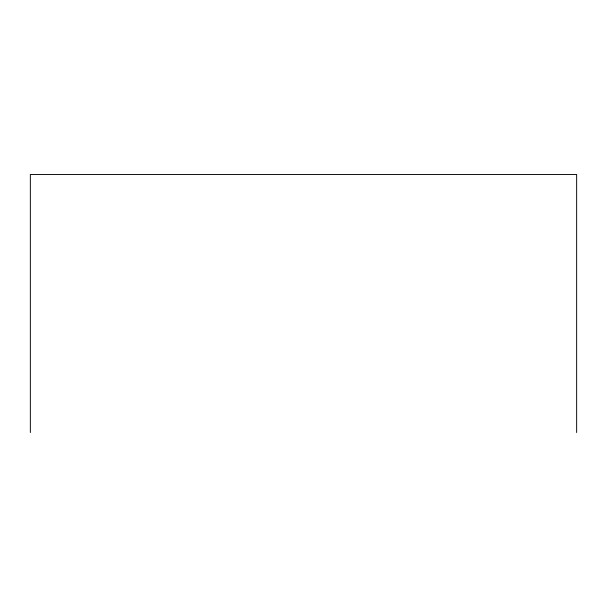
<?xml version="1.0" encoding="UTF-8"?>
<svg xmlns="http://www.w3.org/2000/svg" width="607" height="607" viewBox="0 0 607 607"><rect width="100%" height="100%" fill="white"/><g stroke="black" fill="none" stroke-linecap="round" stroke-linejoin="round"><path stroke-width="0.91" d="M576.65 432.533L576.65 174.467L30.35 174.467L30.35 432.533"/></g></svg>
